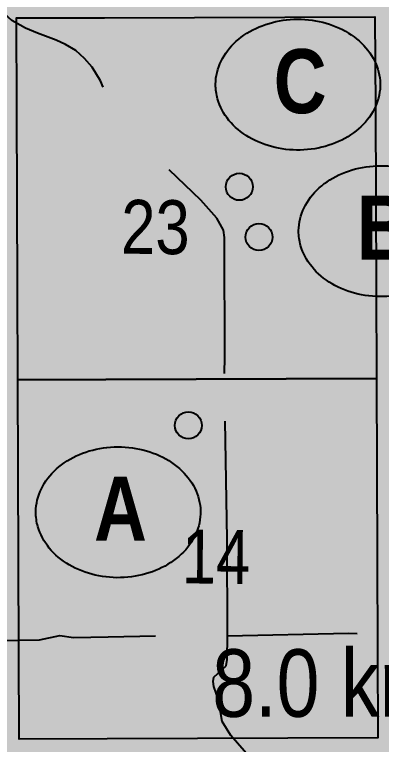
# Model space of a CAD drawing. Extents: x 560272 to 568164, y 6204780 to 6214217.
# Drawn here: x 566428.4 to 566482.8, y 6209806.3 to 6209914.3 of the extents above; entities that cross this region are included whole.
import ezdxf
from ezdxf.enums import TextEntityAlignment as Align

# ---------------------------------------------------------------- set-up
doc = ezdxf.new("R2010")
doc.units = 0
doc.header["$LTSCALE"] = 5
doc.linetypes.add('DASHED2', pattern=[9.525, 6.35, -3.175])
for name, color, linetype in [('CG-NOTES', 7, 'Continuous'), ('Quarters', 8, 'Continuous'), ('RoadSeg', 57, 'DASHED2'), ('ROUTE-MAP-HWY', 2, 'Continuous'), ('ROUTE-MAP-LABELS', 210, 'Continuous'), ('ROUTE-MAP-ROUTE', 90, 'Continuous')]:
    doc.layers.add(name, color=color, linetype=linetype)
doc.layers.add('ROUTE-MAP-BACKGROUND-H', color=7, linetype='Continuous', true_color=0xf0ebff)
doc.styles.add('120', font='ARIALN.TTF', dxfattribs={"height": 13})
doc.styles.add('80', font='ARIALN.TTF', dxfattribs={"height": 10})
doc.styles.add('BOLD', font='ARIALNB.TTF')

# ---------------------------------------------------------------- blocks, each defined once
blk = doc.blocks.new('*U454')
h = blk.add_hatch(color=255)
edge = h.paths.add_edge_path()
edge.add_line((-29, -20), (29, -20))
edge.add_arc((29, -14), 6, 270, 360)
edge.add_line((35, -14), (35, 12.5))
edge.add_arc((29, 12.5), 6, 0, 90)
edge.add_line((29, 18.5), (-29, 18.5))
edge.add_arc((-29, 12.5), 6, 90, 180)
edge.add_line((-35, 12.5), (-35, -14))
edge.add_arc((-29, -14), 6, 180, 270)
at = {"color": 210, "flags": 128}
for points in [[(48.88, 62.1, 0, 7.5, 0), (0, 0, 0, 0, 0)], [(-21.35, 53.7, 0, 7.5, 0), (0, 0, 0, 0, 0)]]:
    blk.add_lwpolyline(points, format="xyseb", dxfattribs=at)
blk.add_lwpolyline([(-29, -20, 3, 3, 0), (29, -20, 3, 3, 0.414214), (35, -14, 3, 3, 0), (35, 12.5, 3, 0, 0.414214), (29, 18.5, 0, 0, 0), (-29, 18.5, 0, 0, 0.414214), (-35, 12.5, 0, 0, 0), (-35, -14, 0, 3, 0.414214)], format="xyseb", close=True, dxfattribs=at)
at = {"color": 210, "style": '80'}
blk.add_attdef('ENTER_TEXT_001', (-35.99, -5), '', height=10, dxfattribs=at)
blk = doc.blocks.new('AA')
at = {"const_width": 4}
blk.add_lwpolyline([(-1, 0, 1), (1, 0, 1)], format="xyb", close=True, dxfattribs=at)
blk.add_circle((0, 0), 2)
blk = doc.blocks.new('Route_Letters')
h = blk.add_hatch(color=255)
h.dxf.hatch_style = 1
edge = h.paths.add_edge_path()
edge.add_ellipse((-0.12, 0.46), major_axis=(-11.97, 0), ratio=0.789318, start_angle=0, end_angle=360)
at = {"color": 5}
blk.add_open_spline([(-12.34, 0.46), (-12.34, -0.25), (-12.24, -0.97), (-11.72, -2.79), (-11.14, -3.88), (-9.56, -5.81), (-8.54, -6.66), (-6.22, -8.02), (-4.9, -8.54), (-2.12, -9.17), (-0.66, -9.3), (2.22, -9.13), (3.64, -8.84), (6.27, -7.89), (7.48, -7.22), (9.54, -5.6), (10.38, -4.64), (11.6, -2.54), (11.97, -1.4), (12.18, 0.91), (12.02, 2.08), (11.2, 4.3), (10.54, 5.35), (8.8, 7.2), (7.72, 7.99), (5.29, 9.24), (3.93, 9.68), (1.11, 10.18), (-0.35, 10.23), (-3.22, 9.91), (-4.61, 9.55), (-7.16, 8.47), (-8.32, 7.75), (-10.24, 6.02), (-11, 5.02), (-12.05, 2.86), (-12.32, 1.7), (-12.34, 0.52), (-12.34, 0.49), (-12.34, 0.46)], degree=3, knots=[0, 0, 0, 0, 0.219529, 0.219529, 0.575727, 0.575727, 0.931924, 0.931924, 1.288121, 1.288121, 1.644318, 1.644318, 2.000515, 2.000515, 2.356712, 2.356712, 2.712909, 2.712909, 3.069107, 3.069107, 3.425304, 3.425304, 3.781501, 3.781501, 4.137698, 4.137698, 4.493895, 4.493895, 4.850092, 4.850092, 5.20629, 5.20629, 5.562487, 5.562487, 5.918684, 5.918684, 6.274881, 6.274881, 6.283185, 6.283185, 6.283185, 6.283185], dxfattribs=at)
at = {"color": 14, "style": 'BOLD'}
blk.add_attdef('A', text='', height=9.5, dxfattribs=at).set_placement((0.22, 0.98), align=Align.MIDDLE)

msp = doc.modelspace()

# ---------------------------------------------------------------- hatches: boundary and pattern name
at = {"layer": 'ROUTE-MAP-BACKGROUND-H'}
h = msp.add_hatch(color=256, dxfattribs=at)
h.dxf.hatch_style = 1
h.paths.add_polyline_path([(565237.99, 6210345.866), (566535.85, 6210345.729), (566539.103, 6209697.377), (565234.412, 6209697.744)])

# ---------------------------------------------------------------- linework, layer by layer
at = {"layer": 'Quarters', "flags": 128}
for points in [[(566441.973, 6209860.319), (566428.94, 6209860.272), (566428.889, 6209873.654), (566428.838, 6209887.037), (566428.787, 6209900.417), (566428.737, 6209913.798), (566441.765, 6209913.843), (566455.128, 6209913.89), (566468.491, 6209913.936), (566481.855, 6209913.982), (566481.91, 6209900.602), (566481.966, 6209887.222), (566482.022, 6209873.841), (566482.078, 6209860.461), (566468.71, 6209860.414), (566455.342, 6209860.368)], [(566442.183, 6209807.134), (566429.142, 6209807.088), (566429.092, 6209820.134), (566429.041, 6209833.515), (566428.991, 6209846.893), (566428.94, 6209860.272), (566441.973, 6209860.319), (566455.342, 6209860.368), (566468.71, 6209860.414), (566482.078, 6209860.461), (566482.134, 6209847.08), (566482.189, 6209833.7), (566482.245, 6209820.319), (566482.299, 6209807.274), (566468.929, 6209807.227), (566455.559, 6209807.18)]]:
    msp.add_lwpolyline(points, close=True, dxfattribs=at)
at = {"layer": 'RoadSeg', "flags": 128}
for points in [[(566459.583, 6209862.774), (566459.527, 6209881.31), (566459.413, 6209882.376), (566458.415, 6209884.192), (566456.035, 6209886.832), (566447.142, 6209895.348), (566443.651, 6209899.106), (566442.747, 6209900.587), (566441.188, 6209904.509), (566439.961, 6209906.529), (566438.82, 6209907.781), (566437.511, 6209908.97), (566435.997, 6209909.896), (566434.578, 6209910.521), (566431.836, 6209911.57), (566430.052, 6209912.302), (566428.043, 6209913.404), (566425.849, 6209915.341), (566415.355, 6209925.485), (566403.328, 6209937.287), (566398.883, 6209941.595), (566394.141, 6209946.109)], [(566459.538, 6209862.025), (566459.583, 6209862.774)], [(566459.554, 6209861.177), (566459.538, 6209862.025)], [(566460, 6209822.37), (566459.966, 6209836.679), (566459.554, 6209861.177)], [(566460, 6209822.37), (566477.943, 6209822.77), (566479.207, 6209822.714)], [(566417.658, 6209821.49), (566432.138, 6209821.788), (566435.145, 6209822.431), (566437.191, 6209822.1), (566442.295, 6209822.198), (566455.643, 6209822.484), (566460, 6209822.37)], [(566463.458, 6209804.204), (566460.493, 6209807.62), (566459.2, 6209809.707), (566458.661, 6209812.911), (566457.965, 6209814.854), (566457.846, 6209815.622), (566457.99, 6209816.251), (566459.819, 6209817.948), (566459.968, 6209818.843), (566460, 6209822.37)]]:
    msp.add_lwpolyline(points, dxfattribs=at)
at = {"layer": 'ROUTE-MAP-HWY', "color": 2, "const_width": 1.997, "flags": 128}
msp.add_lwpolyline([(566417.08, 6209859.915), (566437.376, 6209860.865), (566448.137, 6209861.414), (566456.908, 6209861.855), (566459.538, 6209862.025), (566466.629, 6209862.529), (566470.187, 6209862.757), (566479.324, 6209863.132), (566485.882, 6209863.378)], dxfattribs=at)
at = {"layer": 'ROUTE-MAP-ROUTE', "const_width": 1.997, "flags": 128}
msp.add_lwpolyline([(566459.915, 6209861.816), (566459.79, 6209882.177), (566458.792, 6209883.994), (566456.411, 6209886.634), (566444.021, 6209898.914), (566440.33, 6209906.34), (566436.364, 6209909.709), (566428.096, 6209913.609), (566415.713, 6209925.305), (566361.437, 6209978.608), (566350.015, 6209985.611), (566302.555, 6210025.871), (566258.265, 6210064.741), (566247.671, 6210073.715), (566231.005, 6210091.977), (566224.125, 6210096.166), (566217.355, 6210099.088), (566189.913, 6210105.754)], dxfattribs=at)

# ---------------------------------------------------------------- block references
at = {"layer": 'CG-NOTES', "xscale": 0.9981931055731234, "yscale": 0.9981931055731234, "zscale": 0.9981931055731234}
for p, values in [((566470.545, 6209903.472), {'A': 'C'}), ((566482.851, 6209881.788), {'A': 'B'}), ((566443.91, 6209840.198), {'A': 'A'})]:
    msp.add_blockref('Route_Letters', p, dxfattribs=at).add_auto_attribs(values)
for p in [(566461.742, 6209888.817), (566464.657, 6209881.373), (566454.199, 6209853.506)]:
    msp.add_blockref('AA', p, dxfattribs=at)
at = {"layer": 'ROUTE-MAP-LABELS'}
ref = msp.add_blockref('*U454', (566481.264, 6209805.59), dxfattribs=dict(at, xscale=0.9986396972457311, yscale=0.9986396972457311, zscale=0.9986396972457311))
ref.add_attrib('ENTER_TEXT_001', '8.0 km to', (566457.725, 6209810.387), dxfattribs={"layer": '0', "color": 210, "height": 9.9864, "style": '80'})
ref.add_attrib('ENTER_TEXT_002', 'Highway 88', (566451.199, 6209793.702), dxfattribs={"layer": '0', "color": 210, "height": 9.9864, "style": '80'})

# ---------------------------------------------------------------- texts
at = {"layer": 'RoadSeg', "style": '120'}
for s, p in [('23', (566444.196, 6209878.923)), ('14', (566453.184, 6209830.138))]:
    msp.add_text(s, height=7.9769, rotation=359.45036, dxfattribs=at).set_placement(p)

doc.saveas('drawing.dxf')
